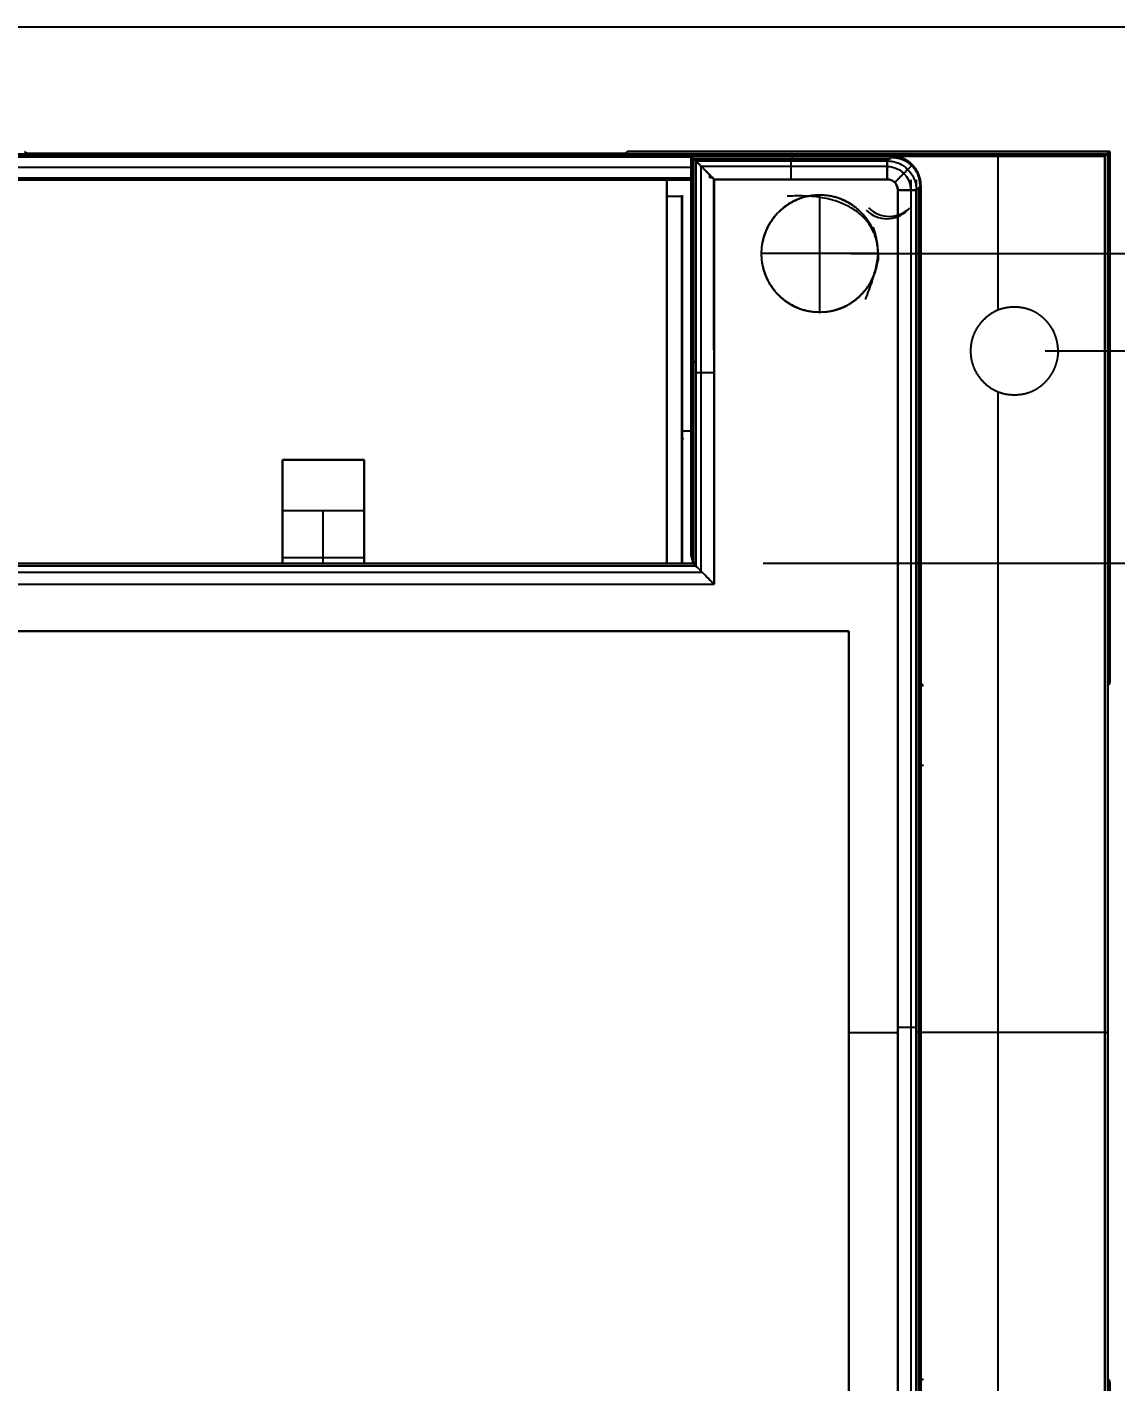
# Model space of a CAD drawing. Header units: inches. Extents: x 218 to 446, y 471 to 756.
# Drawn here: x 314 to 369.9, y 545.1 to 614.7 of the extents above; entities that cross this region are included whole.
import ezdxf

# ---------------------------------------------------------------- set-up
doc = ezdxf.new("R2010")
doc.units = ezdxf.units.IN
doc.layers.add('1', color=7, linetype='Continuous', true_color=0xffffff)
doc.styles.add('blockfont', font='simplex.shx')
doc.dimstyles.get("Standard").update_dxf_attribs({"dimtxt": 0.18, "dimasz": 0.18, "dimexe": 0.18, "dimexo": 0.0625, "dimgap": 0.09, "dimtad": 0, "dimtih": 1, "dimtoh": 1, "dimdec": 4, "dimzin": 0, "dimdsep": 46, "dimtxsty": 'Standard', "dimcen": 0.09, "dimadec": 0, "dimazin": 0, "dimtfac": 1, "dimtdec": 4, "dimtofl": 0, "dimtmove": 0, "dimatfit": 3, "dimfxl": 0, "dimtolj": 1, "dimtzin": 0, "dimarcsym": 0})

# ---------------------------------------------------------------- blocks, each defined once
blk = doc.blocks.new('_D1')
at = {"layer": '1', "color": 7}
for p, q in [((351.8052292716712, 587.1609476110859), (387.640470738747, 587.1609476110859)), ((384.465470738747, 587.1609476110859), (383.6147320527839, 583.9859444861482)), ((384.465470738747, 587.1609476110859), (384.465470738747, 555.6633103451663)), ((384.465470738747, 587.1609476110859), (385.3162094247101, 583.9859507360237)), ((385.3162094247101, 583.9859507360237), (383.6147320527839, 583.9859444861482)), ((384.465470738747, 517.815673079247), (384.465470738747, 549.3133103451664)), ((383.6147320527839, 520.9906699543092), (385.3162094247101, 520.9906762041846)), ((384.465470738747, 517.815673079247), (383.6147320527839, 520.9906699543092)), ((384.465470738747, 517.815673079247), (385.3162094247101, 520.9906762041846)), ((371.1993696633361, 517.815673079247), (387.640470738747, 517.815673079247))]:
    blk.add_line(p, q, dxfattribs=at)
at = {"layer": '1', "color": 7, "insert": (378.4991165720803, 549.8755499284997), "char_height": 3.175, "attachment_point": 7, "line_spacing_factor": 0.9036144578313254, "style": 'blockfont'}
blk.add_mtext('\\W01.350;\\Fsimplex.shx;69.3', dxfattribs=at)
blk = doc.blocks.new('_D8')
at = {"layer": '1', "color": 7}
for p, q in [((356.2994062844292, 603.0656730792473), (424.8695993445024, 603.0656730792473)), ((421.6945993445024, 603.0656730792473), (420.8438606585393, 599.8906699543096)), ((421.6945993445024, 603.0656730792473), (421.6945993445024, 555.6633103451663)), ((421.6945993445024, 603.0656730792473), (422.5453380304654, 599.8906762041851)), ((422.5453380304654, 599.8906762041851), (420.8438606585393, 599.8906699543096)), ((421.6945993445024, 523.0656734114737), (421.6945993445024, 549.3133103451664)), ((420.8438606585393, 526.2406702865359), (422.5453380304654, 526.2406765364113)), ((421.6945993445024, 523.0656734114737), (420.8438606585393, 526.2406702865359)), ((421.6945993445024, 523.0656734114737), (422.5453380304654, 526.2406765364113)), ((356.2994051142151, 523.0656734114737), (424.8695993445024, 523.0656734114737))]:
    blk.add_line(p, q, dxfattribs=at)
at = {"layer": '1', "color": 7, "insert": (415.7282451778357, 549.8755499284997), "char_height": 3.175, "attachment_point": 7, "line_spacing_factor": 0.9036144578313254, "style": 'blockfont'}
blk.add_mtext('\\W01.350;\\Fsimplex.shx;80.0', dxfattribs=at)

msp = doc.modelspace()

# ---------------------------------------------------------------- linework, layer by layer
at = {"layer": '1', "color": 251}
msp.add_line((375.9620001809146, 614.6993913811989), (218.4617818703672, 614.6993913811989), dxfattribs=at)
at = {"layer": '1', "color": 143}
for p, q in [((344.8618925515192, 608.2560972740548), (344.8618925515192, 608.3156691670744)), ((359.8508257625112, 606.5058605792473), (359.8508257625112, 519.625485579247)), ((359.8813721269862, 519.5942199542469), (359.8813721269862, 606.5371262042473)), ((359.9119184914612, 606.5656730792473), (359.909763063618, 606.5656730792473)), ((331.3118818703672, 592.4656746051262), (327.1118696633362, 592.4656746051262)), ((327.1118696633362, 589.8656761310051), (331.3118818703672, 589.8656761310051)), ((327.1118696633362, 589.8656761310051), (327.1118696633362, 587.160949411387)), ((327.1118696633362, 589.8656761310051), (331.3118818703672, 589.8656761310051)), ((329.2118757668517, 587.160949411387), (329.2118757668517, 589.8656761310051)), ((331.3118818703672, 589.8656761310051), (331.3118818703672, 587.160949411387)), ((327.1118696633362, 587.465674605126), (331.3118818703672, 587.465674605126)), ((359.9820172599334, 580.9458132277714), (359.9118336932118, 580.9458132277714)), ((359.9118397591268, 580.875971686843), (360.0475910871505, 580.875971686843)), ((359.9164434327163, 581.0156547687), (359.9118667255636, 581.0156547687)), ((369.6235382977161, 580.9458132277714), (369.5603247752343, 580.9458132277714)), ((359.9119184914612, 563.0656730792471), (359.8508257625112, 563.0656730792471)), ((359.9817327719286, 545.1854871373589), (359.9111166999832, 545.1854871545441)), ((359.9118648960703, 545.2553286952864), (360.0515743113099, 545.2553286612864)), ((369.6235382977156, 545.1855024131444), (369.5603247752338, 545.1855024131444))]:
    msp.add_line(p, q, dxfattribs=at)
at = {"layer": '1', "color": 161}
for p, q in [((348.110758740761, 607.4851273423279), (246.3130385693095, 607.4851273423279)), ((348.3480648264642, 607.8295389512755), (358.1758413989314, 607.8295389512755)), ((348.3480648264635, 587.0295358995179), (348.3480648264635, 607.8295389512754)), ((348.6292146616948, 586.7483672212925), (348.6292146616956, 607.5483856085837)), ((348.6372400444437, 607.5483891160457), (358.1758413989314, 607.5483891160457)), ((353.2317431032797, 607.8295389512754), (353.2317431032797, 606.8795751362869)), ((358.4119748623625, 608.0651942991334), (358.1758407189061, 607.8290601786734)), ((359.2398047033638, 607.3840494663591), (359.4759835970718, 607.6202283370662)), ((246.3130385693095, 606.9482168472211), (348.110758740761, 606.9482222322185)), ((358.175830628193, 606.8795751362862), (349.2724794547703, 606.8795751362877)), ((349.2980286414556, 606.8792897063727), (349.2980286414556, 586.0797881403352)), ((359.3946345282557, 606.8486874208597), (359.3946345282557, 519.8017497346722)), ((359.6757843634883, 606.8486874208597), (359.6757843634883, 519.8017497346722)), ((358.7258205484798, 519.8017605397682), (358.7258205484915, 606.3295099882946)), ((359.673685626869, 606.3295950645883), (359.909819801596, 606.5657292163189)), ((359.6757843635212, 606.3295207945007), (359.6757843634738, 519.8017497346722)), ((348.3480648264647, 596.9546635458053), (349.298028641453, 596.9546635458053)), ((246.1119740925075, 587.1609476110859), (348.3466533990018, 587.1609476110859)), ((348.3480956198234, 587.1609476110859), (348.2166531148952, 587.1609476110859)), ((238.2119368020072, 583.6656715533679), (356.2119368020072, 583.6656715533679)), ((356.2119368020072, 583.6656715533679), (356.2119368020072, 528.8656913897939)), ((359.6757843634883, 563.3252185777659), (358.7258205485002, 563.3252185777659))]:
    msp.add_line(p, q, dxfattribs=at)
at = {"layer": '1', "color": 7}
msp.add_line((366.2994061995972, 598.0656727757097), (407.2551626249127, 598.0656727757097), dxfattribs=at)
at = {"layer": '1', "color": 161}
msp.add_arc((358.17508195993, 606.3288365475116), 0.5507390003102327, 0.07006099103181053, 89.92995645426493, dxfattribs=at)
for centre, start_param, end_param in [((358.2859904193046, 606.474640641924), 3.927540831089256, 5.49607988601474), ((358.1671923593902, 606.3558335475075), 3.927540831089269, 5.496079886014699)]:
    msp.add_ellipse(centre, major_axis=(1.50023503362453, 0), ratio=0.9999238504749547, start_param=start_param, end_param=end_param, dxfattribs=at)
at = {"layer": '1', "color": 143}
for points, degree in [([(224.9368818703672, 608.1906501910637), (297.2118910256407, 608.1906616351555), (369.4869001809142, 608.1906730792473)], 2), ([(313.8618849221023, 608.3156642669792), (313.9085237322137, 608.2813000144321), (313.9550848786723, 608.246935761885), (314.0015683614782, 608.2125715093379)], 3), ([(344.7222094696622, 608.2125763721986), (314.0015683614782, 608.2125763721986)], 1), ([(314.0015683614782, 608.2125715093379), (314.0080452657425, 608.2125715103631), (314.0145221700068, 608.2125715113883), (314.0209990742712, 608.2125715124135)], 3), ([(314.0209990742713, 608.2125715124135), (324.2547358727346, 608.212573132342), (334.4884726711978, 608.2125747522703), (344.7222094696612, 608.2125763721986)], 3), ([(344.7222094696612, 608.2125763721986), (344.7687363533578, 608.2469406371572), (344.8152973806438, 608.2813049021157), (344.8618925515192, 608.3156691670744)], 3), ([(344.8618783779228, 608.3156501910637), (344.7222094696622, 608.2125763721986)], 1), ([(344.8618925515192, 608.3156691670744), (344.8618783779228, 608.3156501910637)], 1), ([(344.8618925515192, 608.3156691670744), (353.1118950946509, 608.3156704711321), (361.3618976377826, 608.3156717751897), (369.6119001809143, 608.3156730792473)], 3), ([(369.6119001809143, 608.3156425616692), (344.8618925515192, 608.3156425616692)], 1), ([(369.6119001809143, 608.3156730792473), (369.3619001809142, 608.0656730792473)], 1), ([(369.3619001809142, 608.0656730792473), (369.6119001809143, 608.3156730792473)], 1), ([(369.4869001809142, 608.1906730792473), (369.4869001809143, 563.0656730792471), (369.4869001809142, 517.940673079247)], 2), ([(369.6118906441702, 581.0156547687), (369.6118906441702, 590.1156506996897), (369.6118906441702, 599.2156466306794), (369.6118906441702, 608.3156425616692)], 3), ([(369.6119001809143, 608.3156730792473), (369.6119001809143, 599.2156669757319), (369.6119001809143, 590.1156608722164), (369.6119001809143, 581.0156547687009)], 3), ([(369.3619001809142, 608.0656730792473), (326.6288025142482, 608.0656663011263), (283.8957048475821, 608.0656595230054), (241.162607180916, 608.0656527448842)], 3), ([(246.2820494914611, 608.0351267147727), (297.2119219914611, 608.0351267147727), (348.141794491461, 608.0351267147727)], 2), ([(348.1107584397031, 608.0220354157121), (314.1781851063699, 608.0220354157121), (280.2456117730364, 608.0220354157121), (246.313038439703, 608.0220354157121)], 3), ([(246.5038994914611, 608.0656730792473), (280.3092478247943, 608.0656730792473), (314.1145961581277, 608.0656730792473), (347.919944491461, 608.0656730792473)], 3), ([(358.4119184914612, 608.0351270792473), (358.4119184914612, 608.0656730792473)], 1), ([(358.4119184914612, 608.0656730792473), (358.4119184914612, 608.0351270792473)], 1), ([(358.4248424286723, 608.0656713444631), (369.3619001809142, 608.0656713444631)], 1), ([(363.8605601315365, 608.0656713444631), (363.8605601315364, 600.1533511812788)], 1), ([(369.3619001809142, 608.0656730792473), (369.3619001809142, 578.0656730792472), (369.3619001809142, 548.0656730792471), (369.3619001809142, 518.065673079247)], 3), ([(369.3619001809142, 518.065673079247), (369.3619001809142, 548.0656730792471), (369.3619001809142, 578.0656730792472), (369.3619001809142, 608.0656730792473)], 3), ([(348.1117828171364, 606.9080728892599), (297.2122673171364, 606.9080728892599), (246.3127518171364, 606.9080728892599)], 2), ([(348.1107584439123, 606.9482195397122), (314.178185110579, 606.9482195397122), (280.2456117772457, 606.9482195397122), (246.3130384439123, 606.9482195397122)], 3), ([(246.3133341590934, 606.8504711733935), (280.24593082576, 606.8504711733935), (314.1785274924267, 606.8504711733935), (348.1111241590933, 606.8504711733935)], 3), ([(346.8619306984922, 606.8504711733935), (311.5619429055232, 606.8504711733935)], 1), ([(346.8619306984922, 606.9656746051262), (346.8619306984922, 600.3642369384596), (346.8619306984922, 593.7627992717929), (346.8619306984922, 587.1613616051263)], 3), ([(346.8619306984922, 587.1611901733935), (346.8619306984922, 593.7242838400601), (346.8619306984922, 600.2873775067269), (346.8619306984922, 606.8504711733935)], 3), ([(349.0618818703672, 606.9656746051262), (349.0618818703672, 607.0295566051262), (349.0618818703672, 607.0934386051263), (349.0618818703672, 607.1573206051263)], 3), ([(349.2535308703673, 606.9656746051262), (349.1896478703673, 606.9656746051262), (349.1257648703673, 606.9656746051262), (349.0618818703674, 606.9656746051262)], 3), ([(349.2535308703672, 606.9656746051262), (349.0618818703672, 606.9656746051262)], 1), ([(359.9119184914612, 606.5656730136802), (359.8813724914611, 606.5656730150155)], 1), ([(359.9147844975488, 606.111459572225), (359.9188448814085, 606.2230471638833), (359.9232199045614, 606.3346846112989), (359.9220859066639, 606.4459621984462)], 3), ([(346.8619306984922, 606.0178750855215), (347.6141128683402, 606.0178750855215)], 1), ([(346.8619306984922, 606.0178750855215), (347.1126580884416, 606.0178750855215), (347.363385478391, 606.0178750855215), (347.6141128683403, 606.0178750855215)], 3), ([(347.6141128683402, 606.0178750855215), (347.6141128683402, 599.7322864188549), (347.6141128683402, 593.4466977521882), (347.6141128683402, 587.1611090855215)], 3), ([(347.6141128683403, 606.0178750855215), (347.6141128683403, 599.7322864188548), (347.6141128683403, 593.446697752188), (347.6141128683403, 587.1611090855214)], 3), ([(347.6630019469903, 587.1609751641714), (347.6630019469903, 596.6138696641715), (347.6630019469903, 606.0667641641714)], 2), ([(363.8605601315365, 595.9781295928151), (363.8605601315364, 563.0657403870439), (363.8605601315365, 530.1533511812727)], 2), ([(348.1119398683402, 593.941775608263), (347.8630263683402, 593.941775608263), (347.6141128683402, 593.941775608263)], 2), ([(347.7118910256402, 593.5656540057607), (347.6630019469902, 593.5167649271108), (347.6141128683403, 593.4678758484607)], 2), ([(327.1118696633362, 587.1608776051262), (327.1118696633362, 588.9291432717929), (327.1118696633362, 590.6974089384596), (327.1118696633362, 592.4656746051262)], 3), ([(327.1118696633363, 592.4656746051262), (331.3118818703672, 592.4656746051262)], 1), ([(327.1118696633362, 592.4656746051262), (327.1118696633362, 591.5990084470859), (327.1118696633362, 590.7323422890455), (327.1118696633362, 589.8656761310051)], 3), ([(331.3118818703672, 592.4656746051262), (331.3118818703672, 590.6974089384596), (331.3118818703672, 588.9291432717929), (331.3118818703672, 587.1608776051262)], 3), ([(331.3118818703672, 589.8656761310051), (331.3118818703672, 590.7323422890455), (331.3118818703672, 591.5990084470859), (331.3118818703672, 592.4656746051262)], 3), ([(327.1118696633362, 589.8656734432167), (327.1118696633362, 588.9639861098833), (327.1118696633362, 588.06229877655), (327.1118696633362, 587.1606114432168)], 3), ([(331.3118818703672, 587.1606114432168), (331.3118818703672, 588.06229877655), (331.3118818703672, 588.9639861098834), (331.3118818703672, 589.8656734432168)], 3), ([(360.0515743113102, 580.875971686843), (359.8508173113102, 580.875971686843)], 1), ([(359.9863268603131, 580.9409010286655), (359.9507499161923, 580.9787645799513), (359.9164434327163, 581.0156547687)], 2), ([(369.5088073974091, 580.875971686843), (369.6119001809144, 581.0156547687)], 1), ([(369.6119001809143, 581.0156547687009), (369.5775359197459, 580.9690185476), (369.5431716585776, 580.922457520314), (369.5088073974092, 580.875971686843)], 3), ([(369.5088073974173, 580.875971686843), (369.5088073974173, 545.2553439540729)], 1), ([(369.5088073974091, 580.875971686843), (369.5088073974091, 569.002429109253), (369.5088073974091, 557.1288865316629), (369.5088073974091, 545.2553439540729)], 3), ([(359.9119173113102, 576.7854934830797), (359.9817458113102, 576.7854934830797), (360.0515743113102, 576.7854934830797)], 2), ([(369.3619001809142, 563.0656730792471), (364.6369093362745, 563.0656730792471), (359.9119184916347, 563.0656730792471)], 2), ([(369.5088073974091, 563.0656730792471), (369.4353537891618, 563.0656730792471), (369.3619001809142, 563.0656730792471)], 2), ([(359.8506543113102, 545.2553314087609), (360.0515743113102, 545.2553314087609)], 1), ([(369.508807397409, 545.2553439540729), (369.6118887368222, 545.1156686296149)], 1), ([(369.5088073974091, 545.2553439540729), (369.5431716585775, 545.2088581205493), (369.5775359197459, 545.1622970932635), (369.6119001809143, 545.1156608722159)], 3), ([(369.6118696633362, 517.815673079247), (369.6118760211649, 526.9156690102366), (369.6118823789935, 536.0156649412262), (369.6118887368223, 545.1156608722158)], 3), ([(369.6118887368222, 545.1156686296149), (369.6119001809139, 545.1156608722159)], 1), ([(369.6119001809143, 545.1156608722159), (369.6119001809143, 536.0156649412263), (369.6119001809143, 526.9156690102366), (369.6119001809143, 517.815673079247)], 3)]:
    msp.add_open_spline(points, degree=degree, dxfattribs=at)
at = {"layer": '1', "color": 161}
for points, degree in [([(348.1107584397032, 608.0220354157825), (246.3130384397033, 608.0220354157825)], 1), ([(348.1119306984922, 608.0656730792473), (351.545279001284, 608.0656730792473), (354.9786273040755, 608.0656730792473), (358.4119756068672, 608.0656730792473)], 3), ([(348.3480654522504, 607.8295383254889), (348.1119306984922, 608.0656730792473)], 1), ([(348.1119306984922, 587.5799968566579), (348.1119306984922, 594.4085555975211), (348.1119306984922, 601.2371143383841), (348.1119306984922, 608.0656730792473)], 3), ([(348.1119306984922, 608.0656730792473), (348.3480648264639, 607.8295389512753)], 1), ([(348.1119306984922, 608.0656730792473), (348.1119306984922, 601.2371143383842), (348.1119306984922, 594.4085555975211), (348.1119306984922, 587.579996856658)], 3), ([(358.4119756052413, 608.0656730792473), (348.1119306984922, 608.0656730792473)], 1), ([(348.2299977624781, 587.1476029635036), (348.2299977624781, 597.5476044893825), (348.2299977624781, 607.9476060152613)], 2), ([(348.2307064796326, 607.9468972981068), (353.307329278016, 607.9468972981068), (358.3839520763995, 607.9468972981068)], 2), ([(348.3480648264639, 607.8295389512753), (348.3480648264639, 600.8962046006893), (348.3480648264639, 593.9628702501033), (348.3480648264639, 587.0295358995172)], 3), ([(348.3562830034332, 607.8213474464791), (348.3480648264642, 607.8295389512754)], 1), ([(358.1758414054272, 607.8295389512753), (354.8999157257523, 607.8295387426798), (351.6239904080268, 607.8295385340843), (348.3480654522504, 607.8295383254889)], 3), ([(353.2928532874049, 608.0656730792473), (353.3072429208011, 607.9476058607147), (353.3216325541972, 607.8295386421821)], 2), ([(358.4119756068672, 608.0656730792473), (358.332429934781, 607.9869617032566), (358.2537185343009, 607.9082503272659), (358.1758414054273, 607.8295389512753)], 3), ([(358.1758413989314, 607.829680867294), (358.1758413989314, 607.8250804072941), (358.1758413989314, 607.374230528839), (358.1758413989314, 606.8795751362869)], 3), ([(349.2980286414522, 586.0797881403349), (349.2895122458916, 593.0130504723189), (349.280995850331, 599.9463128043029), (349.2724794547703, 606.8795751362869)], 3), ([(349.2724794547706, 606.8795751362869), (352.2402380474982, 606.8795751362869), (355.2079966402257, 606.8795751362869), (358.1757552329533, 606.8795751362869)], 3), ([(349.2975968051495, 606.8795751362868), (349.2977407505738, 606.879479992982), (349.297884696013, 606.8793848496773), (349.2980286414522, 606.8792897063726)], 3), ([(359.237475925606, 607.3885296536322), (359.1582781530402, 607.3098075835358), (358.5572228497288, 606.7123576628699)], 2), ([(358.7258205485002, 606.3295099882299), (358.7258205485002, 519.8018361754898)], 1), ([(358.7258205485001, 606.3295099882946), (359.2204759410521, 606.3295099882946), (359.671325819507, 606.3295099882946), (359.675926279507, 606.3295099882946)], 3), ([(359.6757843634886, 606.3295960655059), (359.7544957394794, 606.4082936020524), (359.8332071154703, 606.487004978435), (359.9119184914611, 606.5657301946541)], 3), ([(359.6757843634885, 519.8017500875519), (359.6757843634885, 548.6443654135365), (359.6757843634885, 577.4869807395213), (359.6757843634885, 606.3295960655059)], 3), ([(359.7938514274749, 606.44766313008), (359.7938514274749, 563.0656730778882), (359.7938514274749, 519.6836830256964)], 2), ([(359.9119184914612, 519.5652054452639), (359.9119184914612, 548.5655172009606), (359.9119184914612, 577.5658289566572), (359.9119184914612, 606.5661407123539)], 3), ([(359.9119184914612, 606.5657301946541), (359.9119184914612, 577.5656921177164), (359.9119184914612, 548.5656540407787), (359.9119184914612, 519.5656159638409)], 3), ([(354.711972007131, 600.0656889143027), (354.7119720071311, 603.0656729143027), (354.711972007131, 606.0656569143026)], 2), ([(357.7118315610786, 603.0656730791676), (354.7118765610786, 603.0656730791676), (351.7119215610786, 603.0656730791676)], 2), ([(348.1119306984922, 597.6656715533686), (348.229997762478, 597.5476044893825), (348.3480648264639, 597.4295374253962)], 2), ([(348.2166531148956, 587.1609476110862), (348.1817456427611, 587.3006306929434), (348.1468381706267, 587.4403137748006), (348.1119306984922, 587.5799968566579)], 3), ([(348.2166531148952, 587.1609476110859), (348.111930698492, 587.5799968566575)], 1), ([(348.6867472378418, 586.6908585342638), (297.2118983955567, 586.6908328473809), (245.7370495532715, 586.6908071604979)], 2), ([(246.0757782599732, 587.0295358995179), (348.3480648264642, 587.0295358995179)], 1), ([(348.3480648264642, 587.0295358995179), (246.0757782599732, 587.0295358995179)], 1), ([(348.3480648264642, 587.0295358995179), (348.304260922608, 587.0733398033741), (348.2604570187518, 587.1171437072303), (348.2166531148957, 587.1609476110865)], 3), ([(348.3480648264639, 587.0295358995172), (348.2166531148955, 587.1609476110862)], 1), ([(349.2980286414522, 586.0797881403349), (349.0840459239963, 586.2915069026884), (348.6569318517732, 586.721702973693), (348.3502004328499, 587.0274039393513), (348.3469456587971, 587.0306551928943)], 3), ([(245.1258144449841, 586.079572084529), (279.8498858438069, 586.0796441031309), (314.5739572426295, 586.0797161217329), (349.2980286414522, 586.0797881403349)], 3), ([(245.1258144449842, 586.0795720845289), (349.2980286414522, 586.0797881403349)], 1), ([(356.2119368020074, 583.6656715533679), (316.8786034686739, 583.6656715533679), (277.5452701353406, 583.6656715533679), (238.2119368020072, 583.6656715533679)], 3), ([(356.2119368020074, 528.8656913897939), (356.2119368020074, 583.6656715533679)], 1), ([(356.2119368020072, 563.0656730727073), (358.7258205485002, 563.0656730727073)], 1), ([(359.9119184914612, 563.0656730792474), (359.7938514274748, 563.0656730792476), (359.6757843634886, 563.0656730792477)], 2)]:
    msp.add_open_spline(points, degree=degree, dxfattribs=at)
for points, knots in [([(348.3480648264651, 607.8295389512753), (348.3676487072341, 607.8099510808531), (348.3858291088836, 607.7917764955954), (348.4278108798727, 607.7497917284032), (348.5049835140538, 607.6726204678772), (348.6292516335142, 607.5483522202571), (348.7539709259856, 607.4236314489026), (348.8634477391391, 607.3141584936684), (348.9777492446094, 607.1998415813905), (349.0808042432707, 607.0968737180134), (349.1691202165977, 607.0084340762124), (349.2124246399362, 606.9651761348823), (349.2481586158891, 606.9296424633189), (349.2764538239401, 606.9011389487123), (349.2904549880309, 606.8868591045787), (349.2975968051495, 606.8795751362868)], [0, 0, 0, 0, 0.148376893195688, 0.202124493665425, 0.3185855778379033, 0.446214747519717, 0.5827670429760398, 0.6531630579545622, 0.7240731724027125, 0.8646753846673454, 0.8991709133494536, 0.9332065132292411, 0.9667495708529896, 0.9830393756872512, 1, 1, 1, 1]), ([(349.2724794547703, 606.8795751362868), (349.2686232433315, 606.8861504447544), (349.2609262723158, 606.8992747143901), (349.2434342098827, 606.9256443945217), (349.2234954952687, 606.9517131395779), (349.2007507197704, 606.9774065178989), (349.1817427704243, 606.9970422377895), (349.1651196370746, 607.0133941087053), (349.1515230480587, 607.026588205943), (349.1368467378311, 607.0407966999802), (349.1198774256752, 607.0574466081291), (349.099775972943, 607.07753900995), (349.0807603014302, 607.0967031435575), (349.0540899965408, 607.1236088768444), (349.0205504261117, 607.1571224609897), (348.9669768290939, 607.2105603883152), (348.9008938028568, 607.2767409807947), (348.7985486766369, 607.3790352871459), (348.6792989224385, 607.4983109633515), (348.555109575679, 607.6224936534762), (348.4716659789406, 607.7059353726193), (348.4208558728864, 607.7567521053987), (348.3960198461076, 607.7815698582631), (348.3801228426946, 607.797493527296), (348.3702207614988, 607.8074156745865), (348.3623558816001, 607.8151577717623), (348.3591325119565, 607.8184399946064), (348.3559126054639, 607.8217257844988)], [0, 0, 0, 0, 0.01367740228446783, 0.0272999991376769, 0.0567838823866002, 0.07254341139327018, 0.08901071826874997, 0.1059810329663549, 0.1145756792651427, 0.123199780236905, 0.1428727562815156, 0.1575743080677116, 0.1747231689825987, 0.1919259278060073, 0.2265931569923836, 0.2614637324310548, 0.3313361563633661, 0.4010440100956387, 0.5376888735344787, 0.6676279185389793, 0.7882366361458483, 0.844655966798474, 0.8988087053324467, 0.9246449191524181, 0.9504842243826441, 0.9760078516461738, 1, 1, 1, 1]), ([(358.1757552329542, 606.8795751362869), (358.1757605098232, 606.9377515985956), (358.1757829210212, 607.184830714551), (358.1758049838332, 607.4280690065598), (358.1758323439182, 607.72970884351), (358.1758410964819, 607.8262043259331), (358.1758415137393, 607.8308047859142)], [0, 0, 0, 0, 0.1176470588235341, 0.499999999999999, 0.529411764705878, 1, 1, 1, 1]), ([(358.1758156077503, 607.5451957117499), (358.3641594500367, 607.540457098603), (358.7033586624876, 607.4664583070072), (359.229266936432, 607.0583126023723), (359.3732258255628, 606.6416263959647), (359.3914411225809, 606.3295705618056)], [0, 0, 0, 0, 0.2812483563455273, 0.5635621626402136, 1, 1, 1, 1]), ([(358.1758413989313, 607.8295389447801), (358.2659050624472, 607.8269369394975), (358.3996750705572, 607.8171935794226), (358.6392143477593, 607.7613212208398), (358.8575104010282, 607.675331650853), (359.0890752709612, 607.5269540063911), (359.3296208035453, 607.3105884847549), (359.4818984363002, 607.0861108853494), (359.5757964122822, 606.870599036513), (359.6144581333792, 606.7587887979253), (359.6537263445672, 606.606747485955), (359.6730792532502, 606.4620857278445), (359.6756339130682, 606.3586469909079), (359.6757843569402, 606.329596437944)], [0, 0, 0, 0, 0.114814846747224, 0.164833374795295, 0.316500597949202, 0.416838577382165, 0.514889187163074, 0.7157671303994221, 0.766399147649004, 0.8167229355702691, 0.86653001310859, 0.9629807791286971, 1, 1, 1, 1]), ([(359.9098198015877, 606.5657292314908), (359.9097075648783, 606.5792684272157), (359.9094830956498, 606.6063463131595), (359.9077524632137, 606.6469319553341), (359.9050028739125, 606.6874560913228), (359.9011363643601, 606.7278889869215), (359.8961827029171, 606.7682010399963), (359.8901384493481, 606.8083627259185), (359.8830100726805, 606.8483446396), (359.8748023941423, 606.888117511534), (359.8655216786476, 606.92765223067), (359.8551748007027, 606.9669198653061), (359.8437694613808, 607.0058916843416), (359.8313141229559, 607.044539178243), (359.8178180184697, 607.0828340798759), (359.8032911405079, 607.1207483851442), (359.7877442348439, 607.158254373433), (359.7711887920798, 607.1953246278354), (359.7536370391352, 607.2319320551521), (359.7351019300937, 607.2680499056476), (359.7155971365484, 607.303651792548), (359.6951370374188, 607.3387117112678), (359.6737367082541, 607.3732040583506), (359.6514119100285, 607.4071036501098), (359.6281790774417, 607.4403857409574), (359.6040553067257, 607.4730260414052), (359.5790583429754, 607.5050007357277), (359.5532065670052, 607.5362864992715), (359.5265189817468, 607.5668605154017), (359.4990151981953, 607.5967004920695), (359.4707154209141, 607.6257846779923), (359.4416404331113, 607.6540918784326), (359.4118115812976, 607.6816014705636), (359.3812507595358, 607.7082934184149), (359.3499803932955, 607.7341482873807), (359.3180234229251, 607.7591472582862), (359.2854032867501, 607.783272140998), (359.2521439038154, 607.8065053875717), (359.21826965628, 607.828830104924), (359.1838053714785, 607.8502300670243), (359.148776303663, 607.8706897265927), (359.113208115439, 607.8901942262995), (359.0771268589087, 607.9087294094568), (359.0405589565353, 607.9262818301933), (359.0035311817412, 607.9428387631095), (358.9660706392594, 607.9583882123958), (358.9282047452449, 607.9729189204405), (358.889961207167, 607.9864203757954), (358.8513680034962, 607.998882820978), (358.8124533631945, 608.0102972582749), (358.7732457450404, 608.0206554603905), (358.7337738167595, 608.0299499603663), (358.6940664341263, 608.0381741161948), (358.6541526194999, 608.0453218940022), (358.614061541871, 608.0513886987893), (358.5738224907324, 608.0563682931138), (358.5334648725533, 608.0602643123292), (358.4930181225084, 608.0630473046558), (358.4525119321613, 608.06481506269), (358.425487073401, 608.0650678883474), (358.4119748623625, 608.0651942991334)], [0, 0, 0, 0, 0.01725891215175555, 0.03451717991654831, 0.05177480485629101, 0.06903178853309118, 0.08628813250921388, 0.1035438383471014, 0.1207989076093666, 0.138053341858811, 0.1553071426583755, 0.1725603115712147, 0.1898128501606286, 0.2070647599900912, 0.2243160426232508, 0.2415666996239395, 0.2588167325561292, 0.2760661429839848, 0.2933149324718284, 0.3105631025841722, 0.3278106548856644, 0.3450575909411502, 0.362303912315624, 0.3795496205742683, 0.3967947172824054, 0.4140392040055525, 0.4312830823093462, 0.4485263537596659, 0.4657690199224624, 0.4830110823639389, 0.5002525426504204, 0.5174934023483588, 0.5347336630244789, 0.5519733262455379, 0.5692123935785665, 0.5864508665906646, 0.6036887468491955, 0.6209260359215654, 0.6381627353754682, 0.6553988467786408, 0.6726343716990671, 0.6898693117048446, 0.7071036683642686, 0.7243374432457195, 0.7415706379178425, 0.7588032539493496, 0.7760352929091908, 0.793266756366355, 0.8104976458901458, 0.8277279630499041, 0.8449577094151529, 0.8621868865556007, 0.8794154960410706, 0.8966435394415891, 0.9138710183272745, 0.9310979342685102, 0.9483242888356833, 0.9655500835994423, 0.9827753201305913, 1, 1, 1, 1]), ([(359.9119184914612, 606.5661407123539), (359.9117910103109, 606.5819202796538), (359.9115373641013, 606.6133165090104), (359.9095100454407, 606.6601428353262), (359.9062725745259, 606.7064446815978), (359.9017101468643, 606.7522219806465), (359.8958529907453, 606.7974746480734), (359.8886930204889, 606.8422025891126), (359.8802322984293, 606.8864056978792), (359.8704702137783, 606.9300838591358), (359.8594068816051, 606.9732369498892), (359.8470422430336, 607.0158648414863), (359.8333763056649, 607.0579674019608), (359.8184090804837, 607.099544498595), (359.8021405989181, 607.1405960005887), (359.7845709079036, 607.181121781724), (359.7657000701708, 607.2211217229132), (359.7455281625647, 607.2605957145342), (359.7240552742834, 607.2995436584051), (359.7012815050123, 607.3379654695298), (359.6772069616665, 607.3758610767784), (359.6518317595156, 607.4132304254401), (359.6251560063408, 607.4500734704885), (359.5971798506345, 607.4863902026764), (359.5679032884437, 607.5221805485937), (359.5373268836, 607.5574447454251), (359.5054490318925, 607.5921819174077), (359.461607544699, 607.6373989893768), (359.4050185096244, 607.6912170372069), (359.33444130865, 607.7510238684755), (359.2616317403625, 607.8056546162181), (359.1865892304136, 607.8551018510458), (359.1093159400822, 607.8993628069261), (359.0298145211383, 607.9384341518605), (358.9480885420589, 607.9723128852114), (358.8641420771933, 608.0009996016423), (358.7779794069277, 608.0244858082797), (358.6896047083629, 608.0428025973833), (358.5990215900665, 608.0558355601165), (358.5062335112025, 608.0640304919689), (358.4436076243995, 608.0651218432345), (358.4119756052413, 608.0656730792473)], [0, 0, 0, 0, 0.02006721294877579, 0.03992725581850774, 0.05959591173814365, 0.07908942871748102, 0.09842449629953162, 0.1176182173619904, 0.1366880750878953, 0.1556518952407273, 0.1745278040011773, 0.1933341817470236, 0.2120896132788345, 0.2308128351066485, 0.2495226805074557, 0.2682380231405038, 0.2869777200554467, 0.305760554950505, 0.3246051825289508, 0.3435300747633963, 0.3625534698136912, 0.3816933242550979, 0.4009672691672394, 0.4203925705176844, 0.4399860941486357, 0.4597642755523326, 0.4797430945024603, 0.4999380544995706, 0.5398538843737096, 0.5790044521632568, 0.6175224478557448, 0.6555471842298143, 0.6932234461289822, 0.7307000574391391, 0.7681282237062116, 0.8056597360014499, 0.8434451399352199, 0.8816319784524307, 0.9203632070885259, 0.959775858072777, 1, 1, 1, 1]), ([(358.1757552329532, 606.8795751362869), (358.1860328891614, 606.8792559692652), (358.2063840897754, 606.8786239738027), (358.2365337213369, 606.8759466705442), (358.2659869757685, 606.8720012925343), (358.2947414110656, 606.8666698695474), (358.322797084591, 606.859982667482), (358.3501532691211, 606.8519313442525), (358.376809333617, 606.8425178151924), (358.4027645529806, 606.8317414758455), (358.4280181916926, 606.8196025734413), (358.4525695875818, 606.8061013624972), (358.4764179877126, 606.7912381589857), (358.4995633713065, 606.7750138841438), (358.5220035023249, 606.7574276605458), (358.5437451909542, 606.7384857951471), (358.5711750550004, 606.7119669371244), (358.6026061160308, 606.6772364754091), (358.6355997430654, 606.6333052343166), (358.6635143103248, 606.5874012722084), (358.6863381091732, 606.5395452897864), (358.7040870942232, 606.4897470200094), (358.7166455546104, 606.4380244553926), (358.7244410594457, 606.3843927892733), (358.7253566908554, 606.3479645071274), (358.7258205485002, 606.3295099882299)], [0, 0, 0, 0, 0.0356824107934881, 0.07065617741498349, 0.1049977735961696, 0.13878796551231, 0.1721115288884993, 0.2050568418682493, 0.2377153535227169, 0.2701809365995954, 0.3025491424573918, 0.3349163848682527, 0.3673790861886208, 0.4000328231512387, 0.4329715095723249, 0.4662866495772258, 0.500066688192559, 0.5653480785712943, 0.6286287186552256, 0.6904770882126513, 0.7515017074429625, 0.8123358213539819, 0.8736185808080014, 0.9359753424709676, 1, 1, 1, 1]), ([(359.6770501975627, 606.3295965531403), (359.6724497375818, 606.3295961344818), (359.5759542542052, 606.3295873530859), (359.2743144174732, 606.3295599029038), (359.0310761260812, 606.3295377674481), (358.7839970106882, 606.3295152824659), (358.7258205485002, 606.3295099882237)], [0, 0, 0, 0, 0.470588235294122, 0.500000000000001, 0.8823529411764659, 1, 1, 1, 1]), ([(357.6901982166077, 602.5874952970499), (357.7230627660505, 603.0657195152153), (357.6898321668131, 603.5439401269053), (357.5839560496213, 604.0035258427786), (357.4058056829757, 604.433629808494), (357.155743819938, 604.8333795403571), (356.8411333740336, 605.1948673378329), (356.4797736478453, 605.509608504779), (356.0800868299387, 605.7597152825275), (355.6499712793204, 605.9378667909272), (355.1902987053442, 606.0436939113982), (354.7120483952007, 606.0768295524991), (354.2338539568534, 606.0438700458731), (353.7743805113923, 605.9380976432586), (353.3442707450106, 605.7599330353404), (352.9444020796581, 605.5097262772588), (352.5827976096849, 605.1949827417803), (352.2679689748079, 604.8335423017809), (352.0178645709101, 604.4338531337031), (351.839712440996, 604.003738197902), (351.7338854896834, 603.5440654591179), (351.7007498009811, 603.0658152001238), (351.7337093205585, 602.5876207535135), (351.8394817200996, 602.1281473140336), (352.0176463289632, 601.6980375470099), (352.2678530868956, 601.2981688796344), (352.5825966198841, 600.9365644065176), (352.9440370568518, 600.6217357690367), (353.3437262224643, 600.3716313654414), (353.773841159315, 600.193479234745), (354.2335138975798, 600.0876522869736), (354.7117641717745, 600.0545165856822), (355.1899585733814, 600.0874761525191), (355.6494321803013, 600.193248382699), (356.0795413328146, 600.3714136134549), (356.4794123494924, 600.6216179939386), (356.8410975288955, 600.9364489618703), (357.1560592971633, 601.2980059572243), (357.4063086342275, 601.6978139694996), (357.5844750165777, 602.1279347245897), (357.6901982166077, 602.5874952970499), (357.7230627660505, 603.0657195152153), (357.6898321668131, 603.5439401269053)], [-0.0746677078046949, -0.05032123056785598, -0.02564512142951858, 0, 0.025651631136488, 0.05033230711717863, 0.07467878435232357, 0.09935370564206669, 0.1249942619454026, 0.1506315655167815, 0.1753042046618717, 0.1996506818970133, 0.2243348231326867, 0.2499942609037696, 0.2756315647518025, 0.3003042040320391, 0.3246506812671741, 0.3493348223849103, 0.3749942599455856, 0.4006315637257178, 0.4253042029879587, 0.4496506802229953, 0.4743348213238948, 0.4999942588189631, 0.525631562389355, 0.5503042015339202, 0.5746506787689319, 0.5993348200047992, 0.6249942577762877, 0.6506315613473175, 0.6753042004922024, 0.6996506777272098, 0.7243348189627854, 0.7499942567337574, 0.7756315603069529, 0.8003041994534557, 0.824650676689616, 0.8493348179259519, 0.8749942556974059, 0.9006504359433025, 0.9253322921953051, 0.949678769432144, 0.9743548785704814, 1, 1.025651631136488, 1.050332307117179, 1.074678784352324]), ([(357.7119062844292, 602.2802749158502), (357.7119062844291, 603.8510712426444), (357.0618478900897, 605.4156146845718), (354.7119062836741, 606.3907022764229), (352.3619646794575, 605.4156146852208), (351.3868770871848, 603.0656730779867), (352.3619646783787, 600.715731474303), (354.7119062863483, 599.7406438818741), (357.0618478893078, 600.7157314736847), (357.7119062844292, 602.2802749158502), (357.7119062844291, 603.8510712426444)], [-0.25, -0.125, 0, 0, 0.125, 0.25, 0.375, 0.5, 0.625, 0.75, 0.875, 1, 1, 1.125, 1.25]), ([(349.2980286414523, 586.0797881403352), (349.2903508477812, 586.087403390325), (349.2762838145401, 586.1013558328285), (349.2479353484515, 586.1295798635559), (349.212863833762, 586.1647246071118), (349.1695696944152, 586.208056757987), (349.1110030173078, 586.2665810382271), (349.0374297481682, 586.3401785433038), (348.9497912818832, 586.4278071538657), (348.8637520718196, 586.5138493426498), (348.7542309294969, 586.62336935993), (348.6294403192867, 586.748160846531), (348.5050925430712, 586.8725059983348), (348.4259842946768, 586.9516222107366), (348.3819660816575, 586.9956234498941), (348.3638251722926, 587.0137784331954), (348.3551768058506, 587.0224234828277), (348.3513020674079, 587.0262889653956), (348.3480539176325, 587.0295468411725)], [0, 0, 0, 0, 0.01797706928112657, 0.03293707046475849, 0.06651985709305032, 0.1005946362969221, 0.1350722666460542, 0.2050201286644739, 0.2757807823154532, 0.3467035744326558, 0.4171144636549663, 0.5537014131335726, 0.6813672070988039, 0.7978615986360776, 0.8589160248124449, 0.9177868640562407, 0.938737800683821, 1, 1, 1, 1])]:
    msp.add_open_spline(points, degree=3, knots=knots, dxfattribs=at)
at = {"layer": '1', "color": 143}
for points, knots in [([(358.4119184914603, 608.004580350298), (358.4271187852337, 608.0044580901126), (358.457358645506, 608.0042148625156), (358.5024547820133, 608.0022715278908), (358.5470346279396, 607.9991681745452), (358.5910981212919, 607.9947948410027), (358.6346451834517, 607.9891804657766), (358.6776757255391, 607.9823173079097), (358.720189647623, 607.9742073369237), (358.7621868403182, 607.9648499651752), (358.80366718624, 607.9542452987769), (358.8446305619548, 607.9423932775178), (358.885076840195, 607.9292939047175), (358.9250058923084, 607.9149471871017), (358.9644175908397, 607.8993531512194), (359.0033118121368, 607.8825118388538), (359.0416884388773, 607.8644233074093), (359.0795473623991, 607.8450876283758), (359.1168884847569, 607.8245048857553), (359.1537117203563, 607.8026751741273), (359.1900169973835, 607.7795985961958), (359.2258042579429, 607.7552752613567), (359.2610734608944, 607.7297052798241), (359.2958245723391, 607.7028887734409), (359.3300576006683, 607.6748258238723), (359.3637724613387, 607.6455166582433), (359.3969694843844, 607.6149609373608), (359.4402940288771, 607.5727997955915), (359.4919412242507, 607.5183029303685), (359.5494120252291, 607.4503088970528), (359.6018931571668, 607.380224797591), (359.6493798403071, 607.3080522602792), (359.6918687891398, 607.2337926417965), (359.7293569087346, 607.1574485345124), (359.7618411761901, 607.0790232358086), (359.7893220714112, 606.9985206130333), (359.8117912551004, 606.9159447773691), (359.8292786397399, 606.8312997199298), (359.8416737007433, 606.7445891700135), (359.8494062661657, 606.655815774361), (359.8503494662274, 606.5959194208497), (359.8508257625112, 606.565673016351)], [0, 0, 0, 0, 0.02014305005929342, 0.04007310834452499, 0.05980587758308128, 0.07935753586048659, 0.0987447146645203, 0.1179844720324344, 0.1370942607851904, 0.15609189194759, 0.1749954935725955, 0.1938234653173757, 0.2125944292418501, 0.2313271774196314, 0.2500406170537676, 0.2687537138737487, 0.2874854346505537, 0.3062546896950423, 0.3250802762093704, 0.3439808233255645, 0.3629747396144137, 0.3820801637575119, 0.4013149189781531, 0.4206964717053011, 0.4402418948228534, 0.4599678357274669, 0.479890489298618, 0.5000255757664117, 0.5400734107992897, 0.5793353767842383, 0.617942929563798, 0.6560343008530591, 0.693753397849298, 0.7312484144003462, 0.7686702065884107, 0.806170514205916, 0.8439001297445659, 0.88200712362263, 0.9206352267678525, 0.9599224511443989, 1, 1, 1, 1]), ([(366.9620607529938, 597.8970882198261), (366.9638714291265, 598.040323338234), (366.9579919713488, 598.1562140870066), (366.9510329831675, 598.2457072860095), (366.9412729813007, 598.333677076101), (366.9288316502312, 598.4201303523186), (366.913677174578, 598.5050650387323), (366.8958175294156, 598.5884813465012), (366.8752502636248, 598.6703788181404), (366.851975717681, 598.7507571080317), (366.8259935563457, 598.8296157833329), (366.7973036956748, 598.9069543862095), (366.7659060685435, 598.9827724299669), (366.7318006949527, 599.0570694159842), (366.6949876663055, 599.1298448443515), (366.6554671555342, 599.2010982371693), (366.6132393901786, 599.2708291210882), (366.5683047284183, 599.3390371588897), (366.5206633403509, 599.4057217173718), (366.470316356113, 599.4708835399738), (366.4172614908127, 599.5345184948378), (366.3615094683163, 599.5966411587565), (366.2622786062795, 599.699379090856), (366.1142383095283, 599.8333481505965), (365.9083018148011, 599.9825014371673), (365.6908211339966, 600.1045202807587), (365.4619363063187, 600.1993215784673), (365.2217793276608, 600.2668490570015), (364.9704447574718, 600.307100299646), (364.6488299151595, 600.3231730041442), (364.2663401228729, 600.2903644935931), (363.8425690168538, 600.1651644025536), (363.4542051791635, 599.9538805350313), (363.1118592991452, 599.6659400460395), (362.823800459087, 599.3237492272017), (362.6126175368586, 598.9355147543517), (362.4874160215443, 598.5115053471521), (362.4489416178239, 598.0658196645229), (362.4872201464611, 597.6201691956271), (362.6124122360524, 597.19632371577), (362.8236970037374, 596.8079790664706), (363.1116372500441, 596.465627599608), (363.4538251941308, 596.1775692929278), (363.8420687662822, 595.9663872876531), (364.2660413612064, 595.8411770941503), (364.6824870182505, 595.8052665318613), (365.0704025996705, 595.832008925485), (365.4149957792487, 595.9113315922273), (365.7375957205674, 596.044945200073), (366.037411039524, 596.2326619471797), (366.2622895393983, 596.4279184643768), (366.4250302315256, 596.6030515884693), (366.5344882368261, 596.7416602276917), (366.632338092318, 596.8881093797913), (366.7185936964693, 597.0424284639951), (366.7941099049498, 597.2071981357715), (366.8580896959019, 597.3787324386047), (366.908701151416, 597.5538731071854), (366.9432625017957, 597.7266738295286), (366.9620607529938, 597.8970882198261), (366.9638714291265, 598.040323338234), (366.9579919713488, 598.1562140870066)], [-0.03632221101413657, -0.02390504983493447, -0.01183082528848489, 0, 0.006440367804577499, 0.01278551172108853, 0.01904167555028752, 0.02521537307024352, 0.03131338233158586, 0.03734273665096184, 0.04331071208147801, 0.04922481122195509, 0.05509274332970372, 0.06092240082155727, 0.06672183237965519, 0.0724992130141111, 0.07826281156598304, 0.08402095625090274, 0.08978199893702804, 0.09555427891323179, 0.1013460869288362, 0.1071656302725258, 0.1130209996069076, 0.1189201381905063, 0.1248708140083071, 0.143321873174962, 0.1611931314117889, 0.1787088799691757, 0.196107164771044, 0.2136308193707832, 0.231517571926199, 0.2499911382680917, 0.2818555314664219, 0.3124587626624624, 0.3430740938219836, 0.3749733380293551, 0.4068383273148135, 0.4374420860977487, 0.46805791301098, 0.4999576615989034, 0.5318221440434284, 0.5624254172390047, 0.5930407410174086, 0.6249399322419109, 0.6568049654784451, 0.6874087276401032, 0.7180245126894201, 0.7499241749193729, 0.7755691631384225, 0.8002508012774241, 0.8246080097841584, 0.8493049014064402, 0.8749792428763163, 0.8875400323527862, 0.8999901767722763, 0.9124075717595944, 0.924870727013668, 0.9374572959629255, 0.9508261195587727, 0.9636777889858634, 0.9760949501650655, 0.9881691747115151, 1, 1.006440367804577, 1.012785511721088, 1.019041675550288])]:
    msp.add_open_spline(points, degree=3, knots=knots, dxfattribs=at)

# ---------------------------------------------------------------- dimensions: what is measured, and where the dimension line sits
at = {"layer": '1', "color": 7}
for base, p1, p2, picture, middle in [((414.9344951778357, 550.9008103451664), (356.2994062844292, 603.0656730792473), (356.2994051142151, 523.0656734114737), '_D8', (414.9344951778357, 550.9008103451664)), ((377.7053665720803, 550.9008103451664), (351.8052292716712, 587.1609476110859), (371.1993696633361, 517.815673079247), '_D1', (377.7053665720803, 550.9008103451664))]:
    dim = msp.add_linear_dim(base=base, p1=p1, p2=p2, angle=90, text=' <> ', dimstyle='Standard', override={"dimtxt": 3.175, "dimasz": 3.175, "dimexe": 3.175, "dimexo": 1.5875, "dimgap": 1.5875, "dimdec": 1, "dimblk1": 'CLOSEDBLANK', "dimclrd": 7, "dimclre": 7, "dimclrt": 7, "dimtm": -0.005, "dimtdec": 3}, dxfattribs=at)
    dim.commit()
    dim.dimension.update_dxf_attribs({"geometry": picture, "text_midpoint": middle})

doc.saveas('drawing.dxf')
